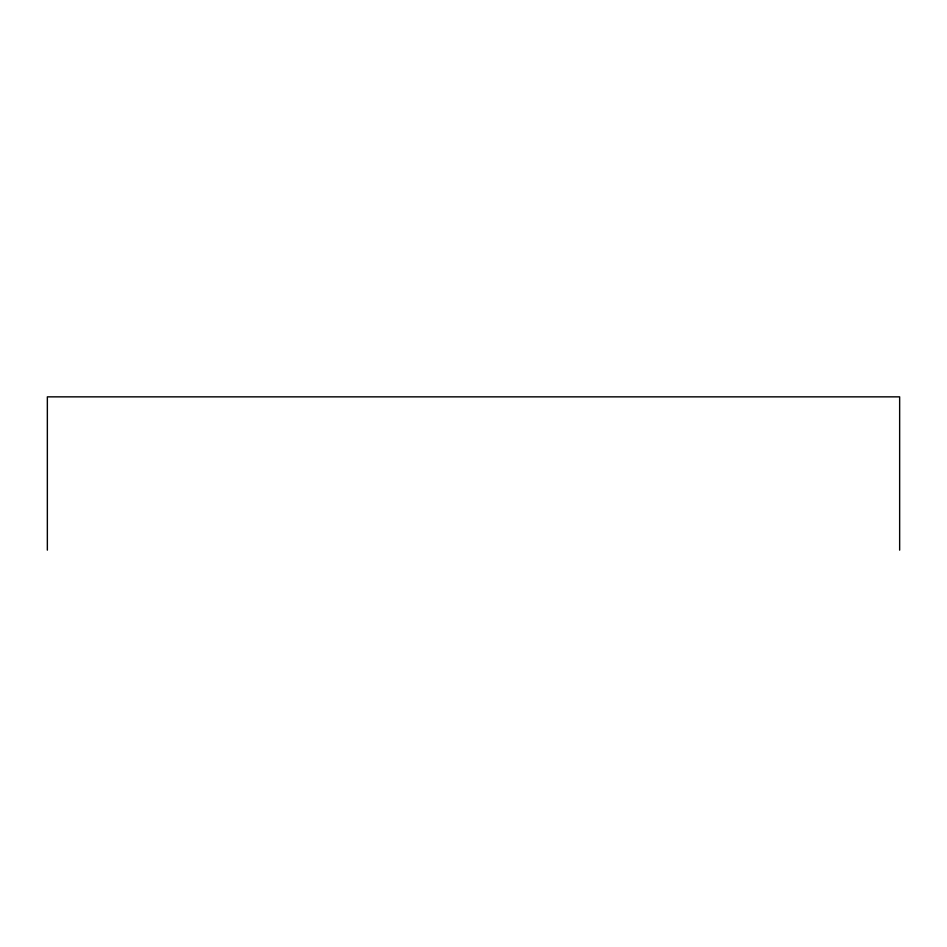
<?xml version="1.0" encoding="UTF-8"?>
<svg xmlns="http://www.w3.org/2000/svg" width="947" height="947" viewBox="0 0 947 947"><rect width="100%" height="100%" fill="white"/><g stroke="black" fill="none" stroke-linecap="round" stroke-linejoin="round"><path stroke-width="1.42" d="M899.65 550.148L899.65 396.852L47.35 396.852L47.35 550.148"/></g></svg>
